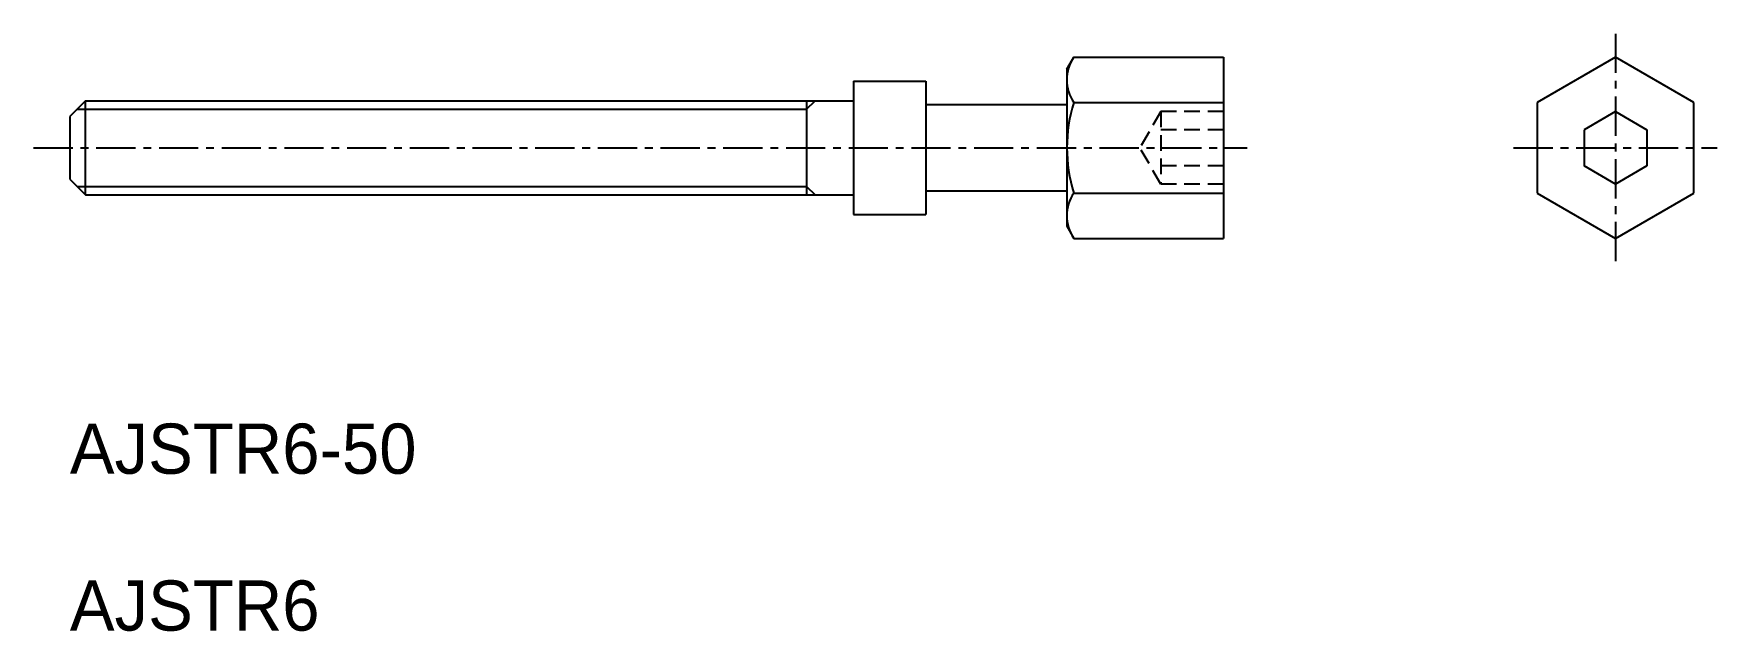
# Model space of a CAD drawing. Extents: x -2788 to -2681, y -853 to -815.
import ezdxf

# ---------------------------------------------------------------- set-up
doc = ezdxf.new("R2010")
doc.units = 0
doc.header["$LTSCALE"] = 2
doc.linetypes.add('CENTER', pattern=[2, 1.25, -0.25, 0.25, -0.25])
doc.linetypes.add('DASHED', pattern=[0.75, 0.5, -0.25])
doc.layers.get('0').update_dxf_attribs({"linetype": 'CONTINUOUS'})
doc.layers.add('CENTER', color=1, linetype='CENTER')

msp = doc.modelspace()

# ---------------------------------------------------------------- linework, layer by layer
at = {"color": 7, "linetype": 'CONTINUOUS'}
for p, q in [((-2722.09, -816.88), (-2721.64, -816.11)), ((-2721.64, -816.11), (-2712.09, -816.11)), ((-2712.09, -816.11), (-2712.09, -827.66)), ((-2687.09, -816.11), (-2692.09, -819)), ((-2682.09, -819), (-2687.09, -816.11)), ((-2722.09, -816.88), (-2722.09, -826.88)), ((-2735.69, -817.63), (-2735.69, -826.13)), ((-2735.69, -817.63), (-2731.09, -817.63)), ((-2731.09, -817.63), (-2731.09, -826.13)), ((-2784.69, -818.88), (-2785.69, -819.88)), ((-2784.69, -824.88), (-2784.69, -818.88)), ((-2784.69, -818.88), (-2735.69, -818.88)), ((-2738.69, -818.88), (-2738.69, -824.88)), ((-2731.09, -819.13), (-2722.09, -819.13)), ((-2721.64, -819), (-2712.09, -819)), ((-2692.09, -819), (-2692.09, -824.77)), ((-2682.09, -824.77), (-2682.09, -819)), ((-2785.69, -819.88), (-2785.69, -823.88)), ((-2687.09, -819.57), (-2689.09, -820.73)), ((-2687.09, -819.57), (-2685.09, -820.73)), ((-2689.09, -820.73), (-2689.09, -823.04)), ((-2685.09, -820.73), (-2685.09, -823.04)), ((-2687.09, -824.19), (-2689.09, -823.04)), ((-2685.09, -823.04), (-2687.09, -824.19)), ((-2785.69, -823.88), (-2784.69, -824.88)), ((-2784.69, -824.88), (-2735.69, -824.88)), ((-2731.09, -824.63), (-2722.09, -824.63)), ((-2721.64, -824.77), (-2712.09, -824.77)), ((-2692.09, -824.77), (-2687.09, -827.66)), ((-2687.09, -827.66), (-2682.09, -824.77)), ((-2735.69, -826.13), (-2731.09, -826.13)), ((-2722.09, -826.88), (-2721.64, -827.66)), ((-2721.64, -827.66), (-2712.09, -827.66))]:
    msp.add_line(p, q, dxfattribs=at)
at = {"color": 3, "linetype": 'CONTINUOUS'}
for p, q in [((-2785.23, -819.42), (-2738.69, -819.42)), ((-2738.69, -819.42), (-2738.14, -818.88)), ((-2785.23, -824.34), (-2738.69, -824.34)), ((-2738.69, -824.34), (-2738.14, -824.88))]:
    msp.add_line(p, q, dxfattribs=at)
for p, q in [((-2781.19, -818.88), (-2781.19, -818.88)), ((-2777.69, -818.88), (-2777.69, -818.88))]:
    msp.add_line(p, q)
at = {"color": 3, "linetype": 'DASHED'}
for p, q in [((-2716.09, -819.57), (-2717.42, -821.88)), ((-2716.09, -819.57), (-2716.09, -824.19)), ((-2712.09, -819.57), (-2716.09, -819.57)), ((-2712.09, -820.73), (-2716.09, -820.73)), ((-2716.09, -824.19), (-2717.42, -821.88)), ((-2712.09, -823.04), (-2716.09, -823.04)), ((-2712.09, -824.19), (-2716.09, -824.19))]:
    msp.add_line(p, q, dxfattribs=at)
for centre, radius, start, end in [((-2719.53, -817.55), 2.56, 145.6126, 214.3876), ((-2712.53, -821.88), 9.55, 162.412, 197.588), ((-2719.53, -826.21), 2.56, 145.6124, 214.3874)]:
    msp.add_arc(centre, radius, start, end)
at = {"layer": 'CENTER', "color": 1, "linetype": 'CENTER'}
for p, q in [((-2687.09, -814.61), (-2687.09, -829.16)), ((-2788, -821.88), (-2710.59, -821.88)), ((-2693.59, -821.88), (-2680.59, -821.88))]:
    msp.add_line(p, q, dxfattribs=at)

# ---------------------------------------------------------------- texts
at = {"color": 7, "linetype": 'CONTINUOUS'}
for s, p in [('AJSTR6-50', (-2785.69, -842.66)), ('AJSTR6', (-2785.69, -852.66))]:
    msp.add_text(s, height=3.2, dxfattribs=at).set_placement(p)

doc.saveas('drawing.dxf')
